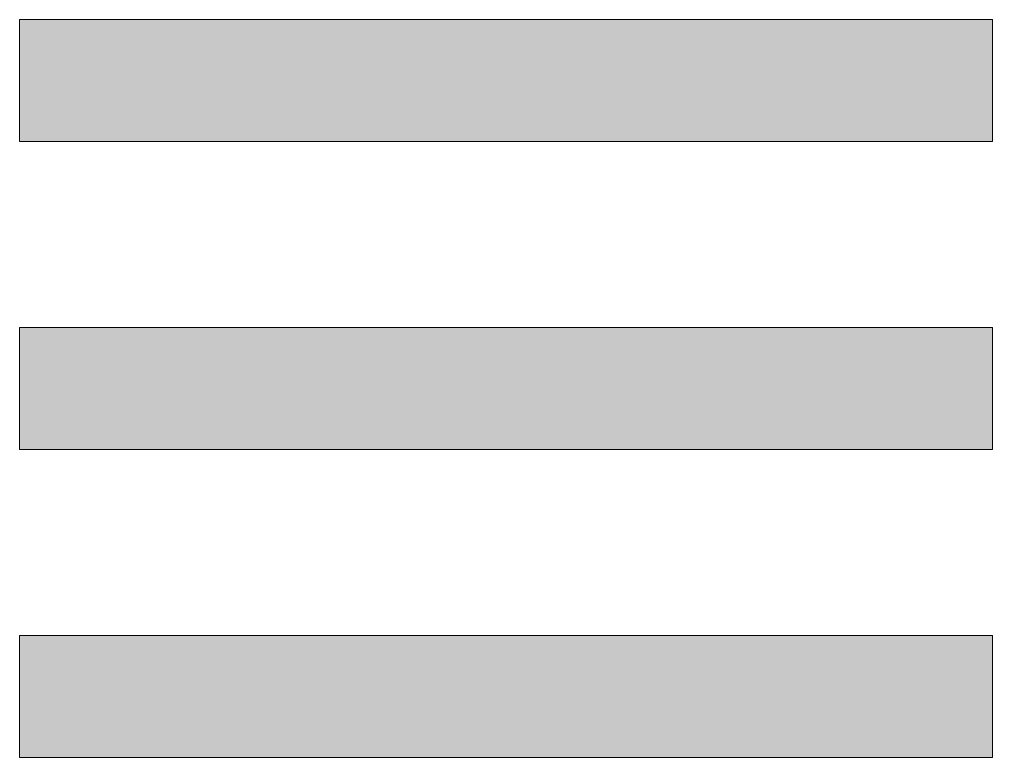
# Model space of a CAD drawing. Header units: inches. Extents: x 148 to 933, y -904 to -174.
# Drawn here: x 784.3 to 913.5, y -546.4 to -448.3 of the extents above; entities that cross this region are included whole.
import ezdxf

# ---------------------------------------------------------------- set-up
doc = ezdxf.new("R2010")
doc.units = ezdxf.units.IN
doc.header["$MEASUREMENT"] = 0
doc.layers.add('Layer 1', color=7, linetype='Continuous')

# ---------------------------------------------------------------- blocks, each defined once
blk = doc.blocks.new('block 8')
at = {"layer": 'Layer 1', "true_color": 0x2a4f7b}
h = blk.add_hatch(color=167, dxfattribs=at)
h.dxf.hatch_style = 2
h.paths.add_polyline_path([(913.53, -464.58), (784.28, -464.58), (784.28, -448.35), (913.53, -448.35)])
h = blk.add_hatch(color=167, dxfattribs=at)
h.dxf.hatch_style = 2
h.paths.add_polyline_path([(913.53, -505.5), (784.28, -505.5), (784.28, -489.27), (913.53, -489.27)])
h = blk.add_hatch(color=167, dxfattribs=at)
h.dxf.hatch_style = 2
h.paths.add_polyline_path([(913.53, -546.42), (784.28, -546.42), (784.28, -530.19), (913.53, -530.19)])
at = {"layer": 'Layer 1', "lineweight": 0}
for points in [[(913.53, -464.58), (784.28, -464.58), (784.28, -448.35), (913.53, -448.35), (913.53, -464.58)], [(913.53, -505.5), (784.28, -505.5), (784.28, -489.27), (913.53, -489.27), (913.53, -505.5)], [(913.53, -546.42), (784.28, -546.42), (784.28, -530.19), (913.53, -530.19), (913.53, -546.42)]]:
    blk.add_lwpolyline(points, dxfattribs=at)
blk = doc.blocks.new('block 7')
at = {"layer": 'Layer 1'}
blk.add_blockref('block 8', (0, 0), dxfattribs=at)
blk = doc.blocks.new('block 2')
at = {"layer": 'Layer 1'}
blk.add_blockref('block 7', (0, 0), dxfattribs=at)

msp = doc.modelspace()

# ---------------------------------------------------------------- block references
at = {"layer": 'Layer 1'}
msp.add_blockref('block 2', (0, 0), dxfattribs=at)

doc.saveas('drawing.dxf')
